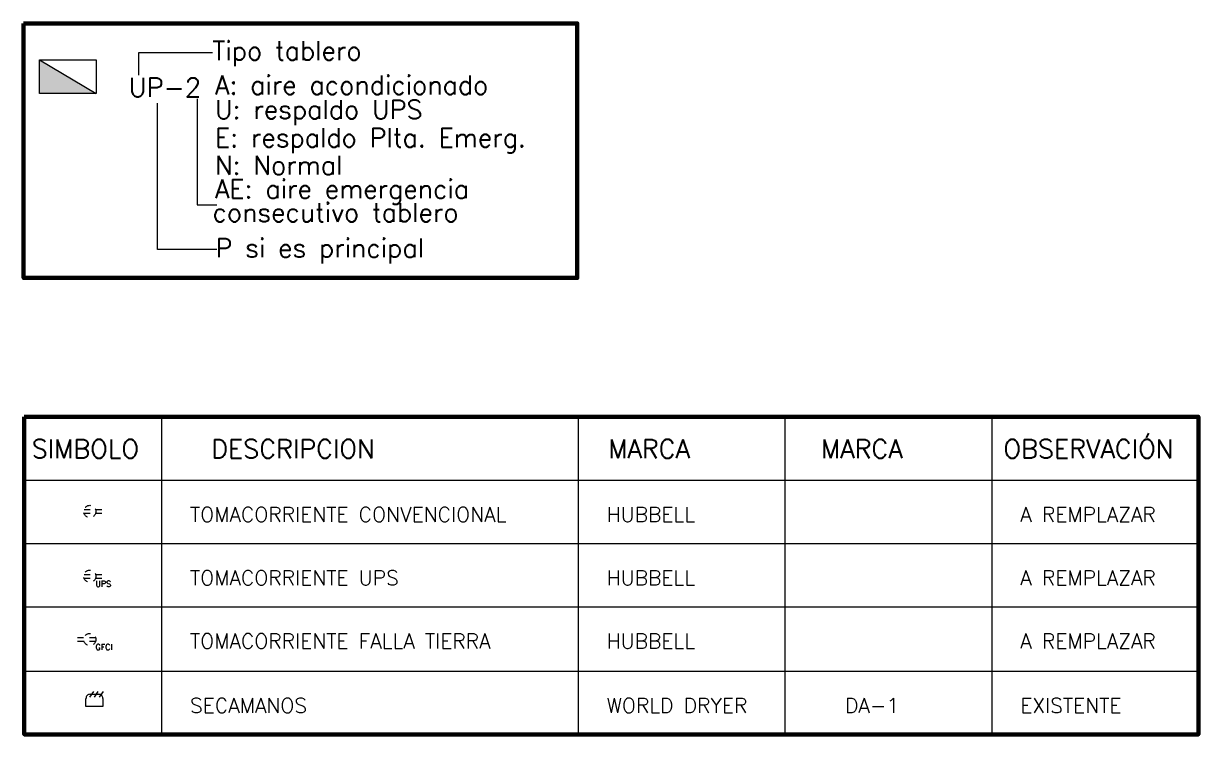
# Model space of a CAD drawing. Extents: x 622.2 to 680.8, y 643.9 to 685.6.
# Drawn here: x 661.03 to 680.81, y 672.36 to 684.32 of the extents above; entities that cross this region are included whole.
import ezdxf

# ---------------------------------------------------------------- set-up
doc = ezdxf.new("R2010")
doc.units = 0
doc.header["$LTSCALE"] = 0.5
doc.header["$MEASUREMENT"] = 0
doc.linetypes.add('HIDDEN2', pattern=[0.1875, 0.125, -0.0625])
for name, color, linetype in [('2', 1, 'CONTINUOUS'), ('ALUMBRADO', 6, 'CONTINUOUS'), ('TOMAS', 4, 'HIDDEN2'), ('UNIFILAR', 1, 'CONTINUOUS')]:
    doc.layers.add(name, color=color, linetype=linetype)
doc.styles.add('romans', font='romans.shx')

msp = doc.modelspace()

# ---------------------------------------------------------------- linework, layer by layer
at = {"layer": '2'}
for p, q in [((663.354, 677.705), (663.354, 672.358)), ((670.365, 677.705), (670.365, 672.358)), ((673.846, 677.705), (673.846, 672.358)), ((677.326, 677.705), (677.326, 672.358)), ((661.045, 676.64), (680.806, 676.64)), ((661.045, 675.574), (680.806, 675.574)), ((661.045, 674.508), (680.806, 674.508)), ((661.045, 673.423), (680.806, 673.423))]:
    msp.add_line(p, q, dxfattribs=at)
at = {"layer": 'TOMAS', "color": 4}
for p, q in [((662.051, 676.145), (662.37, 676.145)), ((662.051, 676.084), (662.37, 676.084)), ((662.243, 673.984), (661.924, 673.984)), ((662.243, 673.923), (661.924, 673.923))]:
    msp.add_line(p, q, dxfattribs=at)
at = {"layer": 'TOMAS', "color": 5}
for p, q in [((662.051, 675.049), (662.37, 675.049)), ((662.051, 674.988), (662.37, 674.988))]:
    msp.add_line(p, q, dxfattribs=at)
at = {"layer": 'TOMAS', "linetype": 'Continuous'}
for p, q in [((662.083, 672.827), (662.083, 672.966)), ((662.209, 673.081), (662.143, 672.984)), ((662.152, 673.034), (662.3, 673.034)), ((662.285, 673.081), (662.219, 672.984)), ((662.371, 673.081), (662.304, 672.984)), ((662.367, 673.034), (662.367, 673.034)), ((662.367, 672.966), (662.367, 672.827)), ((662.367, 672.827), (662.083, 672.827))]:
    msp.add_line(p, q, dxfattribs=at)
at = {"layer": 'TOMAS', "color": 4}
for centre in [(662.147, 676.112), (662.147, 673.956)]:
    msp.add_circle(centre, 0.103, dxfattribs=at)
at = {"layer": 'TOMAS', "color": 5}
msp.add_circle((662.147, 675.021), 0.103, dxfattribs=at)
at = {"layer": 'TOMAS', "linetype": 'Continuous'}
for centre, start, end in [((662.147, 672.971), 85.9188, 184.8879), ((662.304, 672.971), 355.1121, 94.0812)]:
    msp.add_arc(centre, 0.0631, start, end, dxfattribs=at)
at = {"layer": 'UNIFILAR', "lineweight": 15}
for p, q in [((662.975, 683.456), (662.975, 683.838)), ((662.975, 683.838), (664.213, 683.838)), ((663.955, 683.054), (663.955, 681.27)), ((663.284, 680.518), (663.284, 682.982)), ((663.955, 681.27), (664.285, 681.27)), ((664.285, 680.518), (663.284, 680.518))]:
    msp.add_line(p, q, dxfattribs=at)
at = {"layer": 'UNIFILAR', "color": 4}
msp.add_line((661.301, 683.711), (662.257, 683.146), dxfattribs=at)
at = {"layer": 'UNIFILAR', "color": 4, "lineweight": 100}
for points in [[(661.032, 684.324), (670.352, 684.324), (670.352, 680.042), (661.032, 680.042)], [(661.032, 684.324), (670.352, 684.324), (670.352, 680.042), (661.032, 680.042), (661.032, 680.042)], [(661.045, 677.705), (680.806, 677.705), (680.806, 672.358), (661.045, 672.358)]]:
    msp.add_lwpolyline(points, close=True, dxfattribs=at)
at = {"layer": 'UNIFILAR', "color": 6}
msp.add_lwpolyline([(661.301, 683.146), (661.301, 683.711), (662.257, 683.711), (662.257, 683.146)], close=True, dxfattribs=at)
at = {"layer": 'UNIFILAR', "color": 4}
for points in [[(661.301, 683.711), (661.301, 683.146), (661.517, 683.362)], [(662.257, 683.146), (661.301, 683.711), (661.517, 683.362)], [(661.301, 683.146), (662.257, 683.146), (661.517, 683.362)]]:
    msp.add_solid(points, dxfattribs=at)

# ---------------------------------------------------------------- texts
at = {"layer": 'ALUMBRADO', "color": 3, "style": 'romans'}
for s, p in [('UPS', (662.242, 674.845)), ('GFCI', (662.242, 673.78))]:
    msp.add_text(s, height=0.0987, dxfattribs=at).set_placement(p)
at = {"layer": 'UNIFILAR', "color": 7, "style": 'romans'}
for s, height, p in [('Tipo tablero ', 0.31479, (664.212, 683.709)), ('consecutivo tablero ', 0.31479, (664.212, 680.986)), ('P si es principal', 0.31479, (664.264, 680.389)), ('SIMBOLO', 0.3148, (661.169, 677.008)), ('DESCRIPCION', 0.31479, (664.19, 677.008)), ('MARCA', 0.3148, (670.871, 677.008)), ('MARCA', 0.3148, (674.452, 677.008)), ('OBSERVACIÓN', 0.31479, (677.524, 677.008)), ('TOMACORRIENTE CONVENCIONAL', 0.25, (663.834, 675.936)), ('HUBBELL', 0.25, (670.845, 675.936)), ('A REMPLAZAR', 0.25, (677.806, 675.936)), ('TOMACORRIENTE UPS', 0.25, (663.834, 674.87)), ('HUBBELL', 0.25, (670.845, 674.87)), ('A REMPLAZAR', 0.25, (677.806, 674.87)), ('TOMACORRIENTE FALLA TIERRA', 0.25, (663.834, 673.805)), ('HUBBELL', 0.25, (670.845, 673.805)), ('A REMPLAZAR', 0.25, (677.806, 673.805)), ('SECAMANOS', 0.25, (663.834, 672.72)), ('WORLD DRYER', 0.25, (670.845, 672.72)), ('DA-1', 0.25, (674.857, 672.72)), ('EXISTENTE ', 0.25, (677.806, 672.72))]:
    msp.add_text(s, height=height, dxfattribs=at).set_placement(p)
at = {"layer": 'UNIFILAR', "color": 5, "style": 'romans'}
for s, height, p in [('A: aire acondicionado', 0.31479, (664.253, 683.131)), ('U: respaldo UPS', 0.31479, (664.253, 682.719)), ('E: respaldo Plta. Emerg.', 0.31479, (664.253, 682.245)), ('N: Normal', 0.3148, (664.253, 681.781)), ('AE: aire emergencia', 0.31479, (664.253, 681.382))]:
    msp.add_text(s, height=height, dxfattribs=at).set_placement(p)
at = {"layer": 'UNIFILAR', "color": 3, "style": 'romans'}
msp.add_text('UP-2', height=0.3197, dxfattribs=at).set_placement((662.802, 683.089))

doc.saveas('drawing.dxf')
